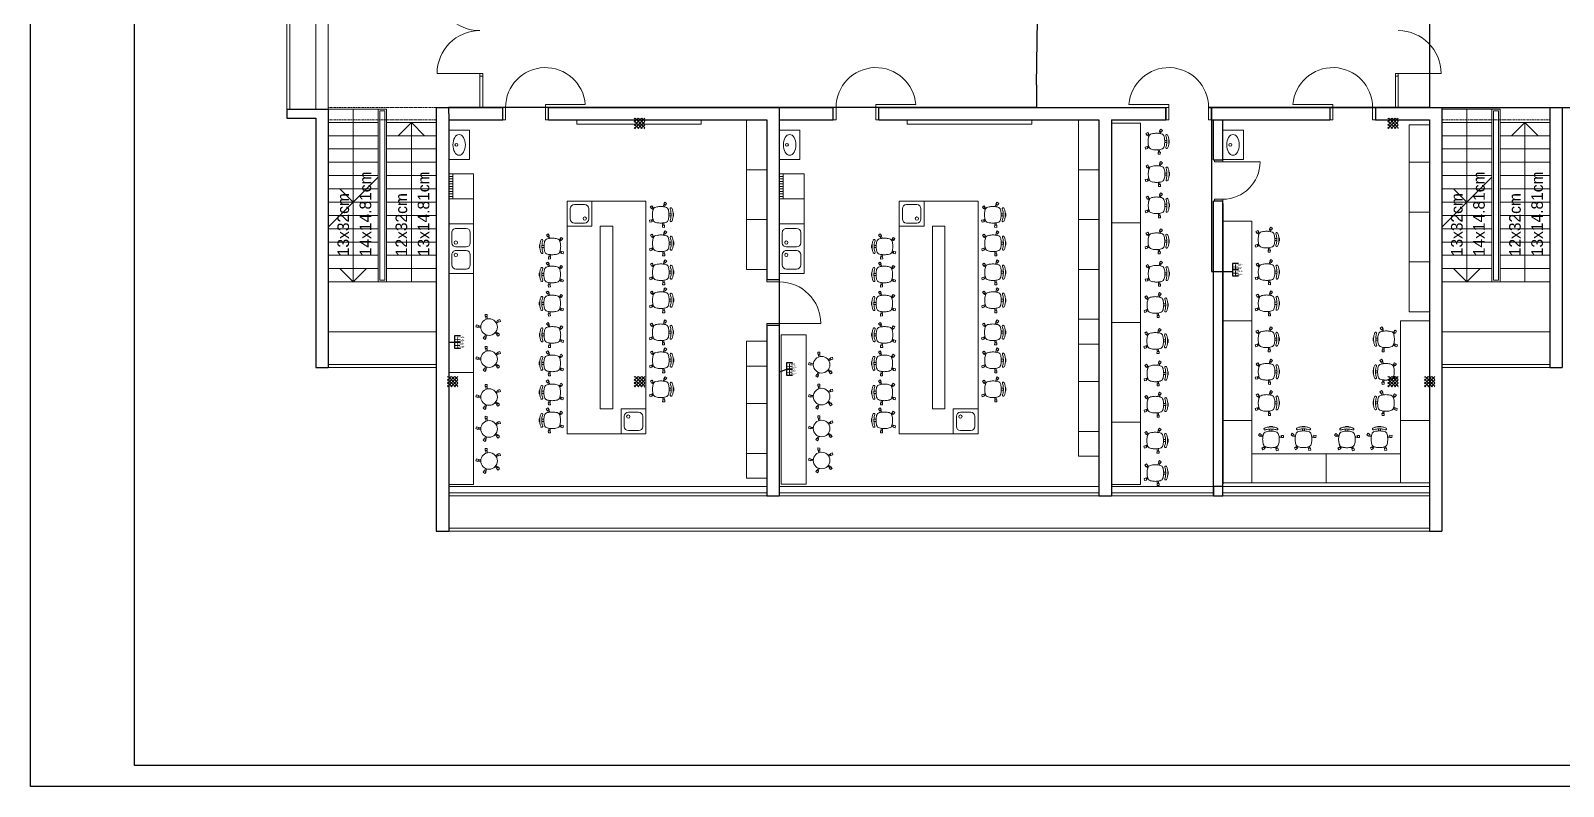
# Model space of a CAD drawing. Header units: inches. Extents: x 11 to 1053, y 2 to 902.
# Drawn here: x 10.5 to 379.7, y 2.9 to 184.9 of the extents above; entities that cross this region are included whole.
import ezdxf

# ---------------------------------------------------------------- set-up
doc = ezdxf.new("R2010")
doc.units = ezdxf.units.IN
doc.header["$MEASUREMENT"] = 0
doc.linetypes.add('DASHED2', pattern=[0.375, 0.25, -0.125])
for name, color, linetype, lineweight in [('A-GREDE', 5, 'DASHED2', 0), ('A-SANITARIJE', 253, 'Continuous', 0), ('OPREMA', 253, 'Continuous', 0), ('STOLARIJA', 5, 'Continuous', 0), ('STUBE', 5, 'Continuous', 0), ('ZID', 5, 'Continuous', 30)]:
    doc.layers.add(name, color=color, linetype=linetype, lineweight=lineweight)
doc.layers.add('A-NASLOV', color=5, linetype='Continuous')
doc.layers.add('SRAFURA', color=2, linetype='Continuous')
doc.styles.add('KOTE', font='stylu.ttf')

# ---------------------------------------------------------------- blocks, each defined once
blk = doc.blocks.new('dupli sudoper')
at = {"layer": 'A-SANITARIJE'}
for p, q in [((-60, -60), (-60, 60)), ((-60, 60), (0, 60)), ((-60, 60), (0, 60)), ((-51.9, 38.9), (-51.9, 14.3)), ((-17.4, 48.9), (-41.9, 48.9)), ((-7.4, 14.3), (-7.4, 38.9)), ((0, 60), (0, -60)), ((0, 60), (0, -60)), ((-19.4, 4.3), (-41.9, 4.3)), ((-17.4, 4.3), (-41.9, 4.3)), ((-51.9, -38.9), (-51.9, -14.3)), ((-19.4, -4.3), (-41.9, -4.3)), ((-17.4, -4.3), (-41.9, -4.3)), ((-7.4, -14.3), (-7.4, -38.9)), ((-7.4, -14.3), (-7.4, -38.9)), ((0, -60), (-60, -60)), ((0, -60), (-60, -60)), ((-17.4, -48.9), (-41.9, -48.9))]:
    blk.add_line(p, q, dxfattribs=at)
for centre in [(-17.1, 14.9), (-17.1, 14.9), (-17.1, -14.9), (-17.1, -14.9)]:
    blk.add_circle(centre, 4, dxfattribs=at)
for centre, start, end in [((-41.9, 38.9), 90, 180), ((-17.4, 38.9), 0, 90), ((-41.9, 14.3), 180, 270), ((-17.4, 14.3), 270, 0), ((-17.4, 14.3), 270, 0), ((-41.9, -14.3), 90, 180), ((-17.4, -14.3), 0, 90), ((-17.4, -14.3), 0, 90), ((-41.9, -38.9), 180, 270), ((-17.4, -38.9), 270, 0)]:
    blk.add_arc(centre, 10, start, end, dxfattribs=at)
blk = doc.blocks.new('lab.st.')
at = {"layer": 'OPREMA', "lineweight": 9}
for p, q in [((-27, 13), (-25.7, 17.8)), ((-27, 13), (-22.2, 11.6)), ((-25.7, 17.8), (-20.9, 16.5)), ((-22.2, 11.6), (-20.9, 16.5)), ((-18.5, 10.2), (-22, 12.5)), ((-17.5, 13.2), (-21.1, 15.6)), ((4.2, 19.5), (5.6, 24.8)), ((4.5, 29.8), (9.5, 30)), ((4.7, 24.8), (4.5, 29.8)), ((4.7, 24.8), (9.7, 25)), ((7.2, 19.1), (8.8, 25)), ((9.7, 25), (9.5, 30)), ((-25, -19.5), (-22.2, -15.3)), ((-20.8, -22.2), (-25, -19.5)), ((-18.1, -18), (-22.2, -15.3)), ((-17.8, -12.9), (-21.5, -15.8)), ((-20.8, -22.2), (-18.1, -18)), ((-16.6, -15.7), (-18.8, -17.5)), ((6.1, -19.9), (8.3, -25.9)), ((7.6, -26.5), (11.5, -23.4)), ((9.1, -19.4), (10.8, -24)), ((10.6, -30.3, -1.6), (14.5, -27.2, -1.6))]:
    blk.add_line(p, q, dxfattribs=at)
at = {"layer": 'OPREMA'}
for p, q in [((25.2, 2.2), (20.2, 2.2)), ((30.1, 3.2), (30.8, 3.2)), ((31.3, -3.3), (31.3, 2.7)), ((25.2, -2.8), (20.2, -2.8)), ((30.1, -3.8), (30.8, -3.8))]:
    blk.add_line(p, q, dxfattribs=at)
at = {"layer": 'OPREMA', "lineweight": 9, "extrusion": (-0.780984, -0.624551, 2.77556e-17)}
for p, q in [((10.6, -30.3, -1.6), (7.6, -26.5)), ((14.5, -27.2, -1.6), (11.5, -23.4))]:
    blk.add_line(p, q, dxfattribs=at)
at = {"layer": 'OPREMA'}
for centre, radius, start, end in [((25.1, -0.3), 44.9, 168.2991, 180), ((8.5, 3.1), 27.9, 157.1663, 168.2991), ((-11.7, 11.6), 6, 112.8337, 157.1663), ((-3.2, -8.5), 27.9, 101.7009, 112.8337), ((0.3, -25.2), 44.9, 90, 101.7009), ((0.3, -25.2), 44.9, 78.2991, 90), ((3.7, -8.5), 27.9, 67.1663, 78.2991), ((12.2, 11.6), 6, 22.8337, 67.1663), ((-7.9, 3.1), 27.9, 11.7009, 22.8337), ((-24.6, -0.3), 44.9, 0, 11.7009), ((25.1, 14.2), 2.29, 21.5813, 201.5813), ((-2.9, 3.1), 27.9, 11.7009, 21.5813), ((-19.6, -0.3), 44.9, 0, 11.7009), ((2.1, 3.1), 27.9, 11.7009, 26.5651), ((-14.6, -0.3), 44.9, 0, 11.7009), ((30.8, 2.7), 0.5, 0, 90), ((25.1, -0.3), 44.9, 180, 191.7009), ((8.5, -3.8), 27.9, 191.7009, 202.8337), ((-11.7, -12.3), 6, 202.8337, 247.1663), ((-3.2, 7.9), 27.9, 247.1663, 258.2991), ((0.3, 24.6), 44.9, 258.2991, 270), ((0.3, 24.6), 44.9, 270, 281.7009), ((3.7, 7.9), 27.9, 281.7009, 292.8337), ((12.2, -12.3), 6, 292.8337, 337.1663), ((-7.9, -3.8), 27.9, 337.1663, 348.2991), ((-24.6, -0.3), 44.9, 348.2991, 0), ((25.1, -14.9), 2.29, 158.4187, 338.4187), ((-2.9, -3.8), 27.9, 338.4187, 348.2991), ((-19.6, -0.3), 44.9, 348.2991, 0), ((2.1, -3.8), 27.9, 333.4349, 348.2991), ((-14.6, -0.3), 44.9, 348.2991, 0), ((30.8, -3.3), 0.5, 270, 0)]:
    blk.add_arc(centre, radius, start, end, dxfattribs=at)
blk = doc.blocks.new('lab.st.fi')
at = {"layer": 'OPREMA', "lineweight": 9}
for p, q in [((-27, 1.1), (-31.7, -0.6)), ((-27, 1.1), (-25.2, -3.5)), ((-20, 0.6), (-26.7, 0.3)), ((-10.3, 30, -1.6), (-14.2, 26.8, -1.6)), ((-7.3, 26.2), (-11.2, 23.1)), ((-8.4, 18.1), (-10.5, 23.7)), ((-5.6, 19.2), (-8.1, 25.6)), ((14.6, 13.6), (19.1, 17.2)), ((16.5, 11.3), (21.7, 15.5)), ((21.1, 21.9), (18.3, 17.7)), ((18.3, 17.7), (22.5, 15)), ((21.1, 21.9), (25.3, 19.1)), ((25.3, 19.1), (22.5, 15)), ((-31.7, -0.6), (-29.9, -5.3)), ((-25.2, -3.5), (-29.9, -5.3)), ((-19.9, -2.4), (-25.6, -2.7)), ((-4.4, -25.1), (-9.4, -25.3)), ((-9.4, -25.3), (-9.2, -30.3)), ((-4.2, -30.1), (-9.2, -30.3)), ((-6.7, -18.8), (-8.5, -25.3)), ((-3.8, -19.6), (-5.3, -25.1)), ((-4.4, -25.1), (-4.2, -30.1)), ((15.8, -12.2), (21.4, -15.9)), ((17.5, -9.7), (22.3, -12.9)), ((22.5, -12), (21.2, -16.8)), ((26, -18.1), (21.2, -16.8)), ((27.3, -13.3), (22.5, -12)), ((27.3, -13.3), (26, -18.1))]:
    blk.add_line(p, q, dxfattribs=at)
at = {"layer": 'OPREMA', "lineweight": 9, "extrusion": (0.780984, 0.624551, 2.77556e-17)}
for p, q in [((-14.2, 26.8, -1.6), (-11.2, 23.1)), ((-10.3, 30, -1.6), (-7.3, 26.2))]:
    blk.add_line(p, q, dxfattribs=at)
at = {"layer": 'OPREMA'}
blk.add_circle((0, 0), 20, dxfattribs=at)

msp = doc.modelspace()

# ---------------------------------------------------------------- hatches: boundary and pattern name
at = {"layer": 'SRAFURA'}
h = msp.add_hatch(dxfattribs=at)
h.set_pattern_fill('ANSI37', color=256, scale=4.5, style=0)
h.set_pattern_definition([(45, (8497.65397, 5060.11716), (-0.397747564, 0.397747564), []), (135, (8497.65397, 5060.11716), (-0.397747564, -0.397747564), [])])
h.paths.add_polyline_path([(158.43, 161.31), (158.43, 163.81), (155.93, 163.81), (155.93, 161.31)])
h = msp.add_hatch(dxfattribs=at)
h.set_pattern_fill('ANSI37', color=256, scale=4.5, style=0)
h.set_pattern_definition([(45, (8679.15397, 5060.11716), (-0.397747564, 0.397747564), []), (135, (8679.15397, 5060.11716), (-0.397747564, -0.397747564), [])])
h.paths.add_polyline_path([(339.93, 161.31), (339.93, 163.81), (337.43, 163.81), (337.43, 161.31)])
h = msp.add_hatch(dxfattribs=at)
h.set_pattern_fill('ANSI37', color=256, scale=4.5, style=0)
h.set_pattern_definition([(45, (8452.65397, 4997.9192), (-0.397747564, 0.397747564), []), (135, (8452.65397, 4997.9192), (-0.397747564, -0.397747564), [])])
h.paths.add_polyline_path([(113.43, 99.11), (113.43, 101.61), (110.93, 101.61), (110.93, 99.11)])
h = msp.add_hatch(dxfattribs=at)
h.set_pattern_fill('ANSI37', color=256, scale=4.5, style=0)
h.set_pattern_definition([(45, (8497.65397, 4997.9192), (-0.397747564, 0.397747564), []), (135, (8497.65397, 4997.9192), (-0.397747564, -0.397747564), [])])
h.paths.add_polyline_path([(158.43, 99.11), (158.43, 101.61), (155.93, 101.61), (155.93, 99.11)])
h = msp.add_hatch(dxfattribs=at)
h.set_pattern_fill('ANSI37', color=256, scale=4.5, style=0)
h.set_pattern_definition([(45, (8679.15397, 4997.9192), (-0.397747564, 0.397747564), []), (135, (8679.15397, 4997.9192), (-0.397747564, -0.397747564), [])])
h.paths.add_polyline_path([(339.93, 99.11), (339.93, 101.61), (337.43, 101.61), (337.43, 99.11)])
h = msp.add_hatch(dxfattribs=at)
h.set_pattern_fill('ANSI37', color=256, scale=4.5, style=0)
h.set_pattern_definition([(45, (8687.95397, 4997.9192), (-0.397747564, 0.397747564), []), (135, (8687.95397, 4997.9192), (-0.397747564, -0.397747564), [])])
h.paths.add_polyline_path([(348.73, 99.11), (348.73, 101.61), (346.23, 101.61), (346.23, 99.11)])

# ---------------------------------------------------------------- linework, layer by layer
for p, q in [((10.54, 2.92), (10.54, 900.9)), ((35.54, 7.92), (35.54, 895.9)), ((1048.05, 7.92), (35.54, 7.92)), ((1053.05, 2.92), (10.54, 2.92))]:
    msp.add_line(p, q)
at = {"color": 85, "true_color": 0x58ba48}
for p, q in [((252.83, 171.89, 100), (253.23, 203.41, 50)), ((190.83, 166.37, 100), (111.21, 166.37, 100)), ((111.21, 166.37, 100), (111.23, 163.41, 50)), ((238.58, 166.37, 100), (190.83, 166.37, 100)), ((190.83, 166.37, 100), (190.83, 163.41, 50)), ((294.93, 166.41, 50), (294.93, 126.9, 50)), ((111.23, 163.41, 50), (111.23, 109.93, 50)), ((190.83, 163.41, 50), (190.83, 102.66, -977.13)), ((294.93, 126.9, 50), (300.03, 126.9, 50)), ((111.23, 109.93, 50), (112.6, 109.93)), ((190.83, 102.66, -977.13), (192.59, 103.41))]:
    msp.add_line(p, q, dxfattribs=at)
at = {"color": 3}
for p, q in [((347.43, 203.3), (347.43, 166.41)), ((252.83, 171.89, 100), (252.83, 166.37, 100)), ((252.83, 166.37, 100), (238.58, 166.37, 100)), ((347.43, 166.41), (294.23, 166.41, 50)), ((294.23, 166.41, 50), (294.93, 166.41, 50)), ((294.93, 166.41, 50), (382.93, 166.41, 50))]:
    msp.add_line(p, q, dxfattribs=at)
at = {"color": 2}
for p, q in [((301.46, 128.85), (300.03, 128.85)), ((300.03, 128.85), (300.03, 127.37)), ((300.03, 127.37), (301.46, 127.37)), ((301.46, 127.37), (300.03, 127.37)), ((300.03, 127.37), (300.03, 125.89)), ((300.03, 125.89), (301.46, 125.89)), ((114.03, 111.41), (112.6, 111.41)), ((112.6, 111.41), (112.6, 109.93)), ((112.6, 109.93), (114.03, 109.93)), ((114.03, 109.93), (112.6, 109.93)), ((112.6, 109.93), (112.6, 108.45)), ((112.6, 108.45), (114.03, 108.45)), ((194.03, 104.9), (192.59, 104.9)), ((192.59, 104.9), (192.59, 103.41)), ((192.59, 103.41), (194.03, 103.41)), ((194.03, 103.41), (192.59, 103.41)), ((192.59, 103.41), (192.59, 101.93)), ((192.59, 101.93), (194.03, 101.93))]:
    msp.add_line(p, q, dxfattribs=at)
at = {"layer": 'A-GREDE'}
for p, q in [((108.23, 166.41, 50), (82.23, 166.41, 50)), ((376.43, 166.41, 50), (350.43, 166.41, 50)), ((108.23, 163.41, 50), (82.23, 163.41, 50)), ((376.43, 163.41, 50), (350.43, 163.41, 50))]:
    msp.add_line(p, q, dxfattribs=at)
at = {"layer": 'A-SANITARIJE'}
for p, q in [((111.23, 160.91, 50), (116.23, 160.91, 50)), ((116.23, 160.91, 50), (116.23, 153.91, 50)), ((190.83, 160.91, 50), (195.83, 160.91, 50)), ((195.83, 160.91, 50), (195.83, 153.91, 50)), ((297.63, 160.91, 50), (302.63, 160.91, 50)), ((302.63, 160.91, 50), (302.63, 153.91, 50)), ((111.23, 153.91, 50), (116.23, 153.91, 50)), ((190.83, 153.91, 50), (195.83, 153.91, 50)), ((297.63, 153.91, 50), (302.63, 153.91, 50)), ((140.5, 142.04, 50), (140.5, 139.58, 50)), ((143.95, 143.04, 50), (141.5, 143.04, 50)), ((144.95, 139.58, 50), (144.95, 142.04, 50)), ((220.5, 142.04, 50), (220.5, 139.58, 50)), ((223.95, 143.04, 50), (221.5, 143.04, 50)), ((224.95, 139.58, 50), (224.95, 142.04, 50)), ((143.95, 138.58, 50), (141.5, 138.58, 50)), ((223.95, 138.58, 50), (221.5, 138.58, 50)), ((154.5, 93.04, 50), (156.95, 93.04, 50)), ((234.5, 93.04, 50), (236.95, 93.04, 50)), ((153.5, 92.04, 50), (153.5, 89.58, 50)), ((157.95, 89.58, 50), (157.95, 92.04, 50)), ((233.5, 92.04, 50), (233.5, 89.58, 50)), ((237.95, 89.58, 50), (237.95, 92.04, 50)), ((154.5, 88.58, 50), (156.95, 88.58, 50)), ((234.5, 88.58, 50), (236.95, 88.58, 50))]:
    msp.add_line(p, q, dxfattribs=at)
at = {"layer": 'A-SANITARIJE', "elevation": 50}
for points in [[(145.73, 137.81), (139.73, 137.81), (139.73, 143.81), (145.73, 143.81)], [(225.73, 137.81), (219.73, 137.81), (219.73, 143.81), (225.73, 143.81)], [(158.73, 87.81), (152.73, 87.81), (152.73, 93.81), (158.73, 93.81)], [(238.73, 87.81), (232.73, 87.81), (232.73, 93.81), (238.73, 93.81)]]:
    msp.add_lwpolyline(points, close=True, dxfattribs=at)
at = {"layer": 'A-SANITARIJE'}
for centre, radius in [((113.08, 157.41, 50), 0.35), ((192.68, 157.41, 50), 0.35), ((299.48, 157.41, 50), 0.35), ((143.99, 139.64, 50), 0.4), ((223.99, 139.64, 50), 0.4), ((154.47, 91.97, 50), 0.4), ((234.47, 91.97, 50), 0.4)]:
    msp.add_circle(centre, radius, dxfattribs=at)
for centre, start, end in [((141.5, 142.04, 50), 90, 180), ((143.95, 142.04, 50), 0, 90), ((221.5, 142.04, 50), 90, 180), ((223.95, 142.04, 50), 0, 90), ((141.5, 139.58, 50), 180, 270), ((143.95, 139.58, 50), 270, 0), ((221.5, 139.58, 50), 180, 270), ((223.95, 139.58, 50), 270, 0), ((154.5, 92.04, 50), 90, 180), ((156.95, 92.04, 50), 0, 90), ((234.5, 92.04, 50), 90, 180), ((236.95, 92.04, 50), 0, 90), ((154.5, 89.58, 50), 180, 270), ((156.95, 89.58, 50), 270, 0), ((234.5, 89.58, 50), 180, 270), ((236.95, 89.58, 50), 270, 0)]:
    msp.add_arc(centre, 1, start, end, dxfattribs=at)
for centre in [(113.73, 157.41, 50), (193.33, 157.41, 50), (300.13, 157.41, 50)]:
    msp.add_ellipse(centre, major_axis=(0, 2.5), ratio=0.6, dxfattribs=at)
at = {"layer": 'OPREMA'}
for p, q in [((142.05, 163.41, 50), (142.05, 162.41, 50)), ((172.05, 163.41, 50), (172.05, 162.41, 50)), ((221.65, 163.41, 50), (221.65, 162.41, 50)), ((251.65, 163.41, 50), (251.65, 162.41, 50)), ((277.83, 162.61, 50), (270.83, 162.61, 50)), ((277.83, 162.61, 50), (277.83, 75.61, 50)), ((172.05, 162.41, 50), (142.05, 162.41, 50)), ((251.65, 162.41, 50), (221.65, 162.41, 50)), ((111.23, 138.39, 50), (111.23, 150.39, 50)), ((117.23, 150.39, 50), (111.23, 150.39, 50)), ((112.18, 149.79, 50), (111.23, 149.79, 50)), ((112.18, 149.19, 50), (111.23, 149.19, 50)), ((112.18, 148.59, 50), (111.23, 148.59, 50)), ((112.18, 147.99, 50), (111.23, 147.99, 50)), ((112.18, 144.39, 50), (112.18, 150.39, 50)), ((117.23, 138.39, 50), (117.23, 150.39, 50)), ((190.83, 138.39, 50), (190.83, 150.39, 50)), ((196.83, 150.39, 50), (190.83, 150.39, 50)), ((190.83, 138.39, 50), (190.83, 150.39, 50)), ((191.78, 149.79, 50), (190.83, 149.79, 50)), ((191.78, 149.19, 50), (190.83, 149.19, 50)), ((191.78, 148.59, 50), (190.83, 148.59, 50)), ((191.78, 147.99, 50), (190.83, 147.99, 50)), ((191.78, 144.39, 50), (191.78, 150.39, 50)), ((196.83, 138.39, 50), (196.83, 150.39, 50)), ((112.18, 147.39, 50), (111.23, 147.39, 50)), ((112.18, 146.79, 50), (111.23, 146.79, 50)), ((112.18, 146.19, 50), (111.23, 146.19, 50)), ((112.18, 145.59, 50), (111.23, 145.59, 50)), ((112.18, 144.99, 50), (111.23, 144.99, 50)), ((117.23, 144.39, 50), (111.23, 144.39, 50)), ((191.78, 147.39, 50), (190.83, 147.39, 50)), ((191.78, 146.79, 50), (190.83, 146.79, 50)), ((191.78, 146.19, 50), (190.83, 146.19, 50)), ((191.78, 145.59, 50), (190.83, 145.59, 50)), ((191.78, 144.99, 50), (190.83, 144.99, 50)), ((196.83, 144.39, 50), (190.83, 144.39, 50)), ((139.73, 143.81, 50), (139.73, 87.81, 50)), ((158.73, 143.81, 50), (139.73, 143.81, 50)), ((158.73, 143.81, 50), (158.73, 87.81, 50)), ((219.73, 143.81, 50), (219.73, 87.81, 50)), ((238.73, 143.81, 50), (219.73, 143.81, 50)), ((238.73, 143.81, 50), (238.73, 87.81, 50)), ((297.73, 143.31, 50), (297.73, 75.81, 50)), ((117.23, 138.39, 50), (111.23, 138.39, 50)), ((111.23, 138.39, 50), (117.23, 138.39, 50)), ((147.73, 137.81, 50), (147.73, 93.81, 50)), ((150.73, 137.81, 50), (147.73, 137.81, 50)), ((150.73, 137.81, 50), (150.73, 93.81, 50)), ((190.83, 138.39, 50), (196.83, 138.39, 50)), ((196.83, 138.39, 50), (190.83, 138.39, 50)), ((227.73, 137.81, 50), (227.73, 93.81, 50)), ((230.73, 137.81, 50), (227.73, 137.81, 50)), ((230.73, 137.81, 50), (230.73, 93.81, 50)), ((270.83, 138.61, 50), (277.83, 138.61, 50)), ((297.73, 139.01, 50), (304.63, 139.01, 50)), ((304.63, 139.01, 50), (304.63, 76.01, 50)), ((111.23, 75.59, 50), (111.23, 126.39, 50)), ((111.23, 126.39, 50), (117.23, 126.39, 50)), ((117.23, 75.59, 50), (117.23, 126.39, 50)), ((270.83, 114.61, 50), (277.83, 114.61, 50)), ((297.73, 115.01, 50), (304.63, 115.01, 50)), ((340.43, 115.01, 50), (340.43, 76.01, 50)), ((347.43, 115.01, 50), (340.43, 115.01, 50)), ((191.33, 75.69, 50), (191.33, 111.66, 50)), ((191.33, 111.66, 50), (197.33, 111.66, 50)), ((197.33, 75.69, 50), (197.33, 111.66, 50)), ((117.23, 102.59, 50), (111.23, 102.59, 50)), ((150.73, 93.81, 50), (147.73, 93.81, 50)), ((230.73, 93.81, 50), (227.73, 93.81, 50)), ((270.83, 90.61, 50), (277.83, 90.61, 50)), ((297.73, 91.01, 50), (304.63, 91.01, 50)), ((347.43, 91.01, 50), (340.43, 91.01, 50)), ((158.73, 87.81, 50), (139.73, 87.81, 50)), ((238.73, 87.81, 50), (219.73, 87.81, 50)), ((304.63, 83.01, 50), (340.43, 83.01, 50)), ((322.53, 83.01, 50), (322.53, 76.01, 50)), ((117.23, 75.59, 50), (111.23, 75.59, 50)), ((197.33, 75.69, 50), (191.33, 75.69, 50)), ((270.83, 75.61, 50), (277.83, 75.61, 50)), ((297.63, 76.01, 50), (347.43, 76.01, 50))]:
    msp.add_line(p, q, dxfattribs=at)
at = {"layer": 'OPREMA', "elevation": 50}
for points in [[(182.93, 151.41), (182.93, 163.41), (187.83, 163.41), (187.83, 151.41)], [(262.93, 151.41), (262.93, 163.41), (267.83, 163.41), (267.83, 151.41)], [(342.53, 153.23), (342.53, 162.23), (347.43, 162.23), (347.43, 153.23)], [(182.93, 139.41), (182.93, 151.41), (187.83, 151.41), (187.83, 139.41)], [(262.93, 139.41), (262.93, 151.41), (267.83, 151.41), (267.83, 139.41)], [(342.53, 141.23), (342.53, 153.23), (347.43, 153.23), (347.43, 141.23)], [(342.53, 129.23), (342.53, 141.23), (347.43, 141.23), (347.43, 129.23)], [(182.93, 127.41), (182.93, 139.41), (187.83, 139.41), (187.83, 127.41)], [(262.93, 127.41), (262.93, 139.41), (267.83, 139.41), (267.83, 127.41)], [(342.53, 117.23), (342.53, 129.23), (347.43, 129.23), (347.43, 117.23)], [(262.93, 115.41), (262.93, 127.41), (267.83, 127.41), (267.83, 115.41)], [(262.93, 109.41), (262.93, 115.41), (267.83, 115.41), (267.83, 109.41)], [(182.93, 104.11), (182.93, 110.11), (187.83, 110.11), (187.83, 104.11)], [(262.93, 100.41), (262.93, 109.41), (267.83, 109.41), (267.83, 100.41)], [(182.93, 95.11), (182.93, 104.11), (187.83, 104.11), (187.83, 95.11)], [(262.93, 88.41), (262.93, 100.41), (267.83, 100.41), (267.83, 88.41)], [(182.93, 83.11), (182.93, 95.11), (187.83, 95.11), (187.83, 83.11)], [(262.93, 82.41), (262.93, 88.41), (267.83, 88.41), (267.83, 82.41)], [(182.93, 77.11), (182.93, 83.11), (187.83, 83.11), (187.83, 77.11)]]:
    msp.add_lwpolyline(points, close=True, dxfattribs=at)
at = {"layer": 'STOLARIJA'}
for p, q in [((72.23, 166.01, 50), (72.23, 663.81, 50)), ((72.93, 166.01, 50), (72.93, 663.81, 50)), ((79.23, 166.01, 50), (79.23, 663.81, 50)), ((82.23, 166.01, 50), (82.23, 663.81, 50)), ((119.43, 174.61, 50), (108.43, 174.61, 50)), ((118.73, 166.41, 50), (118.73, 174.61, 50)), ((119.43, 173.91, 50), (118.73, 173.91, 50)), ((119.43, 173.91, 50), (118.73, 173.91, 50)), ((119.43, 166.41, 50), (119.43, 174.61, 50)), ((339.23, 166.41, 50), (339.23, 174.61, 50)), ((339.23, 174.61, 50), (350.23, 174.61, 50)), ((339.23, 173.91, 50), (339.93, 173.91, 50)), ((339.23, 173.91, 50), (339.93, 173.91, 50)), ((339.93, 166.41, 50), (339.93, 174.61, 50)), ((124.93, 166.41, 50), (124.23, 166.41, 50)), ((124.93, 163.4, 50), (124.93, 166.41, 50)), ((134.53, 163.41, 50), (134.53, 167.11, 50)), ((134.53, 167.11, 50), (144.1, 167.11, 50)), ((134.53, 166.41, 50), (135.23, 166.41, 50)), ((204.53, 166.41, 50), (203.83, 166.41, 50)), ((204.53, 163.4, 50), (204.53, 166.41, 50)), ((214.13, 163.41, 50), (214.13, 167.11, 50)), ((214.13, 167.11, 50), (223.7, 167.11, 50)), ((214.13, 166.41, 50), (214.83, 166.41, 50)), ((284.63, 167.11, 50), (275.06, 167.11, 50)), ((284.63, 166.41, 50), (283.93, 166.41, 50)), ((284.63, 163.41, 50), (284.63, 167.11, 50)), ((294.23, 163.4, 50), (294.23, 166.41, 50)), ((294.23, 166.41, 50), (294.93, 166.41, 50)), ((324.13, 167.11, 50), (314.56, 167.11, 50)), ((324.13, 166.41, 50), (323.43, 166.41, 50)), ((324.13, 163.41, 50), (324.13, 167.11, 50)), ((333.73, 163.41, 50), (333.73, 166.41, 50)), ((333.73, 166.41, 50), (334.43, 166.41, 50)), ((124.23, 163.4, 50), (124.93, 163.4, 50)), ((135.23, 163.41, 50), (134.53, 163.41, 50)), ((203.83, 163.4, 50), (204.53, 163.4, 50)), ((214.83, 163.41, 50), (214.13, 163.41, 50)), ((283.93, 163.41, 50), (284.63, 163.41, 50)), ((294.93, 163.4, 50), (294.23, 163.4, 50)), ((323.43, 163.41, 50), (324.13, 163.41, 50)), ((334.43, 163.41, 50), (333.73, 163.41, 50)), ((295.63, 153.31, 50), (295.63, 153.81, 50)), ((295.63, 153.31, 50), (297.63, 153.31, 50)), ((297.63, 153.31, 50), (297.63, 153.81, 50)), ((297.63, 153.31, 50), (306.63, 153.31, 50)), ((295.63, 143.81, 50), (295.63, 144.31, 50)), ((295.63, 144.31, 50), (297.63, 144.31, 50)), ((297.63, 143.81, 50), (297.63, 144.31, 50)), ((187.83, 124.91, 50), (187.83, 124.41, 50)), ((190.83, 124.41, 50), (187.83, 124.41, 50)), ((190.83, 124.91, 50), (190.83, 124.41, 50)), ((187.83, 113.91, 50), (187.83, 114.41, 50)), ((190.83, 114.41, 50), (187.83, 114.41, 50)), ((190.83, 113.91, 50), (190.83, 114.41, 50)), ((190.83, 114.41, 50), (200.83, 114.41, 50)), ((108.23, 104.51, 50), (82.23, 104.51, 50)), ((108.23, 103.81, 50), (82.23, 103.81, 50)), ((376.43, 104.51, 50), (350.43, 104.51, 50)), ((376.43, 103.81, 50), (350.43, 103.81, 50)), ((111.23, 75.11, 50), (187.83, 75.11, 50)), ((190.83, 75.11, 50), (267.83, 75.11, 50)), ((270.83, 75.11, 50), (295.43, 75.11, 50)), ((297.63, 75.11, 50), (347.43, 75.11, 50)), ((111.23, 73.61, 50), (187.83, 73.61, 50)), ((111.23, 72.91, 50), (187.83, 72.91, 50)), ((190.83, 73.61, 50), (267.83, 73.61, 50)), ((190.83, 72.91, 50), (267.83, 72.91, 50)), ((270.83, 73.61, 50), (295.43, 73.61, 50)), ((270.83, 72.91, 50), (295.43, 72.91, 50)), ((297.63, 73.61, 50), (347.43, 73.61, 50)), ((297.63, 72.91, 50), (347.43, 72.91, 50)), ((111.23, 65.11, 50), (347.43, 65.11, 50)), ((111.23, 64.41, 50), (347.43, 64.41, 50))]:
    msp.add_line(p, q, dxfattribs=at)
for centre, radius, start, end in [((118.73, 195.21, 50), 10.3, 180, 270), ((118.73, 174.61, 50), 10.3, 90, 180), ((339.93, 174.61, 50), 10.3, 0, 90), ((134.53, 166.41, 50), 9.6, 4.1815, 180), ((214.13, 166.41, 50), 9.6, 4.1815, 180), ((284.63, 166.41, 50), 9.6, 0, 175.8185), ((324.13, 166.41, 50), 9.6, 0, 175.8185), ((297.63, 153.31, 50), 9, 270, 0), ((190.83, 114.41, 50), 10, 0, 90)]:
    msp.add_arc(centre, radius, start, end, dxfattribs=at)
at = {"layer": 'STUBE'}
for p, q in [((82.23, 166.01, 50), (94.23, 166.01, 50)), ((82.23, 162.81, 50), (94.23, 162.81, 50)), ((88.23, 135.22, 50), (88.23, 166.01, 50)), ((94.23, 166.01, 50), (94.23, 124.41, 50)), ((96.23, 166.01, 50), (94.23, 166.01, 50)), ((94.63, 165.61, 50), (94.63, 124.81, 50)), ((95.83, 165.61, 50), (94.63, 165.61, 50)), ((95.83, 165.61, 50), (95.83, 124.81, 50)), ((96.23, 166.01, 50), (96.23, 124.41, 50)), ((108.23, 162.81, 50), (96.23, 162.81, 50)), ((102.23, 162.81, 50), (99.03, 159.61, 50)), ((102.23, 162.81, 50), (102.23, 124.41, 50)), ((102.23, 162.81, 50), (105.43, 159.61, 50)), ((350.43, 166.01, 50), (362.43, 166.01, 50)), ((350.43, 162.81, 50), (362.43, 162.81, 50)), ((356.43, 135.22, 50), (356.43, 166.01, 50)), ((362.43, 166.01, 50), (362.43, 124.41, 50)), ((364.43, 166.01, 50), (362.43, 166.01, 50)), ((362.83, 165.61, 50), (362.83, 124.81, 50)), ((364.03, 165.61, 50), (362.83, 165.61, 50)), ((364.03, 165.61, 50), (364.03, 124.81, 50)), ((364.43, 166.01, 50), (364.43, 124.41, 50)), ((376.43, 162.81, 50), (364.43, 162.81, 50)), ((370.43, 162.81, 50), (367.23, 159.61, 50)), ((370.43, 162.81, 50), (370.43, 124.41, 50)), ((370.43, 162.81, 50), (373.63, 159.61, 50)), ((82.23, 159.61, 50), (94.23, 159.61, 50)), ((96.23, 159.61, 50), (108.23, 159.61, 50)), ((350.43, 159.61, 50), (362.43, 159.61, 50)), ((364.43, 159.61, 50), (376.43, 159.61, 50)), ((82.23, 156.41, 50), (94.23, 156.41, 50)), ((96.23, 156.41, 50), (108.23, 156.41, 50)), ((350.43, 156.41, 50), (362.43, 156.41, 50)), ((364.43, 156.41, 50), (376.43, 156.41, 50)), ((82.23, 153.21, 50), (94.23, 153.21, 50)), ((96.23, 153.21, 50), (108.23, 153.21, 50)), ((350.43, 153.21, 50), (362.43, 153.21, 50)), ((364.43, 153.21, 50), (376.43, 153.21, 50)), ((82.23, 150.01, 50), (94.23, 150.01, 50)), ((94.23, 149.61, 50), (82.23, 137.61, 50)), ((96.23, 150.01, 50), (108.23, 150.01, 50)), ((350.43, 150.01, 50), (362.43, 150.01, 50)), ((362.43, 149.61, 50), (350.43, 137.61, 50)), ((364.43, 150.01, 50), (376.43, 150.01, 50)), ((82.23, 146.81, 50), (94.23, 146.81, 50)), ((88.23, 143.61, 50), (85, 146.84, 50)), ((96.23, 146.81, 50), (108.23, 146.81, 50)), ((350.43, 146.81, 50), (362.43, 146.81, 50)), ((356.43, 143.61, 50), (353.22, 146.82, 50)), ((364.43, 146.81, 50), (376.43, 146.81, 50)), ((82.23, 143.61, 50), (94.23, 143.61, 50)), ((82.23, 140.41, 50), (94.23, 140.41, 50)), ((96.23, 143.61, 50), (108.23, 143.61, 50)), ((96.23, 140.41, 50), (108.23, 140.41, 50)), ((350.43, 143.61, 50), (362.43, 143.61, 50)), ((350.43, 140.41, 50), (362.43, 140.41, 50)), ((364.43, 143.61, 50), (376.43, 143.61, 50)), ((364.43, 140.41, 50), (376.43, 140.41, 50)), ((82.23, 137.21, 50), (94.23, 137.21, 50)), ((96.23, 137.21, 50), (108.23, 137.21, 50)), ((350.43, 137.21, 50), (362.43, 137.21, 50)), ((359.53, 137.21, 50), (362.43, 137.21, 50)), ((364.43, 137.21, 50), (376.43, 137.21, 50)), ((82.23, 134.01, 50), (94.23, 134.01, 50)), ((88.23, 124.38, 50), (88.23, 135.22, 50)), ((96.23, 134.01, 50), (108.23, 134.01, 50)), ((350.43, 134.01, 50), (362.43, 134.01, 50)), ((356.43, 124.41, 50), (356.43, 135.22, 50)), ((364.43, 134.01, 50), (376.43, 134.01, 50)), ((82.23, 130.81, 50), (94.23, 130.81, 50)), ((96.23, 130.81, 50), (108.23, 130.81, 50)), ((350.43, 130.81, 50), (362.43, 130.81, 50)), ((364.43, 130.81, 50), (376.43, 130.81, 50)), ((82.23, 127.61, 50), (94.23, 127.61, 50)), ((88.23, 124.38, 50), (85, 127.61, 50)), ((88.23, 124.38, 50), (91.46, 127.61, 50)), ((96.23, 127.61, 50), (108.23, 127.61, 50)), ((350.43, 127.61, 50), (362.43, 127.61, 50)), ((356.44, 124.4, 50), (353.23, 127.61, 50)), ((356.44, 124.4, 50), (359.65, 127.61, 50)), ((364.43, 127.61, 50), (376.43, 127.61, 50)), ((96.23, 124.41, 50), (82.23, 124.41, 50)), ((95.83, 124.81, 50), (94.63, 124.81, 50)), ((108.23, 124.41, 50), (96.23, 124.41, 50)), ((350.43, 124.41, 50), (364.43, 124.41, 50)), ((362.83, 124.81, 50), (364.03, 124.81, 50)), ((376.43, 124.41, 50), (364.43, 124.41, 50)), ((108.23, 112.41, 50), (82.23, 112.41, 50)), ((376.43, 112.41, 50), (350.43, 112.41, 50)), ((350.43, 112.41, 50), (376.43, 112.41, 50))]:
    msp.add_line(p, q, dxfattribs=at)
at = {"layer": 'ZID'}
for p, q in [((108.23, 166.41, 50), (108.23, 64.41, 50)), ((108.23, 166.41, 50), (124.23, 166.41, 50)), ((124.23, 163.41, 50), (124.23, 166.41, 50)), ((135.23, 166.41, 50), (203.83, 166.41, 50)), ((135.23, 163.41, 50), (135.23, 166.41, 50)), ((203.83, 163.41, 50), (203.83, 166.41, 50)), ((214.83, 163.41, 50), (214.83, 166.41, 50)), ((214.83, 166.41, 50), (283.93, 166.41, 50)), ((283.93, 166.41, 50), (283.93, 163.41, 50)), ((283.93, 163.41, 50), (283.93, 166.41, 50)), ((294.93, 166.41, 50), (323.43, 166.41, 50)), ((294.93, 166.41, 50), (294.93, 163.41, 50)), ((294.93, 163.41, 50), (294.93, 166.41, 50)), ((323.43, 166.41, 50), (323.43, 163.41, 50)), ((334.43, 166.41, 50), (350.43, 166.41, 50)), ((334.43, 166.41, 50), (334.43, 163.41, 50)), ((350.43, 166.41, 50), (350.43, 64.41, 50)), ((376.43, 166.41, 50), (376.43, 103.81, 50)), ((376.43, 166.41, 50), (379.43, 166.41, 50)), ((379.43, 166.41, 50), (379.43, 103.81, 50)), ((72.23, 166.01, 50), (72.23, 163.81, 50)), ((72.23, 166.01, 50), (82.23, 166.01, 50)), ((72.23, 163.81, 50), (79.23, 163.81, 50)), ((79.23, 163.81, 50), (79.23, 103.81, 50)), ((82.23, 166.01, 50), (82.23, 103.81, 50)), ((111.23, 163.41, 50), (111.23, 64.41, 50)), ((111.23, 163.41, 50), (124.23, 163.41, 50)), ((135.23, 163.41, 50), (187.83, 163.41, 50)), ((187.83, 163.41, 50), (187.83, 124.91, 50)), ((190.83, 163.41, 50), (190.83, 124.91, 50)), ((190.83, 163.41, 50), (203.83, 163.41, 50)), ((214.83, 163.41, 50), (267.83, 163.41, 50)), ((267.83, 163.41, 50), (267.83, 72.91, 50)), ((270.83, 163.41, 50), (270.83, 72.91, 50)), ((270.83, 163.41, 50), (283.93, 163.41, 50)), ((294.93, 163.41, 50), (323.43, 163.41, 50)), ((295.43, 153.81, 50), (295.43, 163.41, 50)), ((297.63, 153.81, 50), (297.63, 163.41, 50)), ((334.43, 163.41, 50), (347.43, 163.41, 50)), ((347.43, 163.41, 50), (347.43, 64.41, 50)), ((295.43, 153.81, 50), (297.63, 153.81, 50)), ((295.43, 72.91, 50), (295.43, 143.81, 50)), ((297.63, 143.81, 50), (295.43, 143.81, 50)), ((297.63, 72.91, 50), (297.63, 143.81, 50)), ((190.83, 124.91, 50), (187.83, 124.91, 50)), ((190.83, 113.91, 50), (187.83, 113.91, 50)), ((187.83, 113.91, 50), (187.83, 72.91, 50)), ((190.83, 113.91, 50), (190.83, 72.91, 50)), ((79.23, 103.81, 50), (82.23, 103.81, 50)), ((376.43, 103.81, 50), (379.43, 103.81, 50)), ((187.83, 72.91, 50), (190.83, 72.91, 50)), ((267.83, 72.91, 50), (270.83, 72.91, 50)), ((268.23, 72.91, 50), (270.43, 72.91, 50)), ((295.43, 72.91, 50), (297.63, 72.91, 50)), ((108.23, 64.41, 50), (111.23, 64.41, 50)), ((347.43, 64.41, 50), (350.43, 64.41, 50))]:
    msp.add_line(p, q, dxfattribs=at)
at = {"layer": 'ZID', "elevation": 50}
msp.add_lwpolyline([(295.43, 72.91), (297.63, 72.91), (297.63, 75.11), (295.43, 75.11)], close=True, dxfattribs=at)

# ---------------------------------------------------------------- block references
at = {"layer": 'A-NASLOV', "xscale": 0.1, "yscale": 0.1, "zscale": 0.1, "rotation": 180}
for p in [(111.23, 132.39, 50), (190.83, 132.39, 50)]:
    msp.add_blockref('dupli sudoper', p, dxfattribs=at)
at = {"layer": 'OPREMA', "yscale": 0.1, "zscale": 0.1}
for name, p, xscale, rotation in [('lab.st.', (281.65, 158.16, 50), -0.1, 180), ('lab.st.', (281.69, 150.34, 50), -0.1, 180), ('lab.st.', (281.69, 142.82, 50), -0.1, 180), ('lab.st.', (162.25, 140.54, 50), -0.1, 180), ('lab.st.', (242.25, 140.54, 50), -0.1, 180), ('lab.st.', (162.29, 133.68, 50), -0.1, 180), ('lab.st.', (242.29, 133.68, 50), -0.1, 180), ('lab.st.', (281.65, 134.16, 50), -0.1, 180), ('lab.st.', (308.15, 134.56, 50), -0.1, 180), ('lab.st.', (136.21, 132.91, 50), 0.1, 180), ('lab.st.', (216.21, 132.91, 50), 0.1, 180), ('lab.st.', (162.29, 126.7, 50), -0.1, 180), ('lab.st.', (242.29, 126.7, 50), -0.1, 180), ('lab.st.', (281.69, 126.34, 50), -0.1, 180), ('lab.st.', (308.19, 126.73, 50), -0.1, 180), ('lab.st.', (136.17, 126.16, 50), 0.1, 180), ('lab.st.', (216.17, 126.16, 50), 0.1, 180), ('lab.st.', (136.17, 119.18, 50), 0.1, 180), ('lab.st.', (162.29, 119.97, 50), -0.1, 180), ('lab.st.', (216.17, 119.18, 50), 0.1, 180), ('lab.st.', (242.29, 119.97, 50), -0.1, 180), ('lab.st.', (281.39, 118.82, 50), -0.1, 180), ('lab.st.', (308.19, 119.22, 50), -0.1, 180), ('lab.st.fi', (120.94, 113.53, 50), -0.1, 180), ('lab.st.', (136.21, 111.61, 50), 0.1, 180), ('lab.st.', (162.25, 112.24, 50), -0.1, 180), ('lab.st.', (216.21, 111.61, 50), 0.1, 180), ('lab.st.', (242.25, 112.24, 50), -0.1, 180), ('lab.st.', (281.35, 110.16, 50), -0.1, 180), ('lab.st.', (308.15, 110.56, 50), -0.1, 180), ('lab.st.', (337.01, 110.56, 50), 0.1, 180), ('lab.st.fi', (120.94, 105.82, 50), -0.1, 180), ('lab.st.', (136.17, 104.75, 50), 0.1, 180), ('lab.st.', (162.29, 105.5, 50), -0.1, 180), ('lab.st.fi', (201.04, 104.45, 50), -0.1, 180), ('lab.st.', (216.17, 104.75, 50), 0.1, 180), ('lab.st.', (242.29, 105.5, 50), -0.1, 180), ('lab.st.', (281.39, 102.34, 50), -0.1, 180), ('lab.st.', (308.19, 102.73, 50), -0.1, 180), ('lab.st.', (336.97, 102.73, 50), 0.1, 180), ('lab.st.fi', (120.94, 96.68, 50), -0.1, 180), ('lab.st.', (136.17, 97.77, 50), 0.1, 180), ('lab.st.', (162.29, 98.52, 50), -0.1, 180), ('lab.st.fi', (201.04, 96.78, 50), -0.1, 180), ('lab.st.', (216.17, 97.77, 50), 0.1, 180), ('lab.st.', (242.29, 98.52, 50), -0.1, 180), ('lab.st.', (281.39, 94.82, 50), -0.1, 180), ('lab.st.', (308.19, 95.22, 50), -0.1, 180), ('lab.st.', (336.97, 95.22, 50), 0.1, 180), ('lab.st.', (136.17, 91.04, 50), 0.1, 180), ('lab.st.', (216.17, 91.04, 50), 0.1, 180), ('lab.st.fi', (120.94, 89, 50), -0.1, 180), ('lab.st.fi', (201.04, 89.1, 50), -0.1, 180), ('lab.st.', (281.35, 86.16, 50), -0.1, 180), ('lab.st.', (309.29, 86.45, 50), -0.1, 270), ('lab.st.', (317.12, 86.49, 50), -0.1, 270), ('lab.st.', (327.59, 86.45, 50), -0.1, 270), ('lab.st.', (335.42, 86.49, 50), -0.1, 270), ('lab.st.fi', (120.94, 81.29, 50), -0.1, 180), ('lab.st.fi', (201.04, 81.39, 50), -0.1, 180), ('lab.st.', (281.39, 78.34, 50), -0.1, 180)]:
    msp.add_blockref(name, p, dxfattribs=dict(at, xscale=xscale, rotation=rotation))

# ---------------------------------------------------------------- texts
at = {"color": 2, "char_height": 1.928, "width": 0.8542, "attachment_point": 1, "rotation": 270}
for insert in [(301.71, 128.75), (301.71, 127.27), (114.28, 111.31), (114.28, 109.83), (194.28, 104.8), (194.28, 103.31)]:
    msp.add_mtext('{+}', dxfattribs=dict(at, insert=insert))
at = {"color": 2, "char_height": 0.4626, "attachment_point": 1}
for s, insert in [('\\pxt0;{\\W0.8;\\T0.75;29x1+\\P29x2+\\P29x3+\\P29x4+}', (300.96, 128.76)), ('\\pxt0;{\\W0.8;\\T0.75;27x1+\\P27x2+\\P27x3+\\P27x4+}', (113.53, 111.32)), ('{\\W0.8;\\T0.75;28x1+\\P\\pxt0;28x2+\\P28x3+\\P28x4+}', (193.53, 104.8))]:
    msp.add_mtext(s, dxfattribs=dict(at, insert=insert))
at = {"layer": 'STUBE', "style": 'KOTE'}
for s, p in [('14x14.81cm', (92.56, 130.59, 50)), ('13x14.81cm', (106.56, 130.59, 50)), ('14x14.81cm', (360.76, 130.59, 50)), ('13x14.81cm', (374.76, 130.59, 50)), ('13x32cm', (87.22, 130.59, 50)), ('12x32cm', (101.22, 130.59, 50)), ('13x32cm', (355.42, 130.59, 50)), ('12x32cm', (369.42, 130.59, 50))]:
    msp.add_text(s, height=2.8, rotation=90, dxfattribs=at).set_placement(p)

doc.saveas('drawing.dxf')
